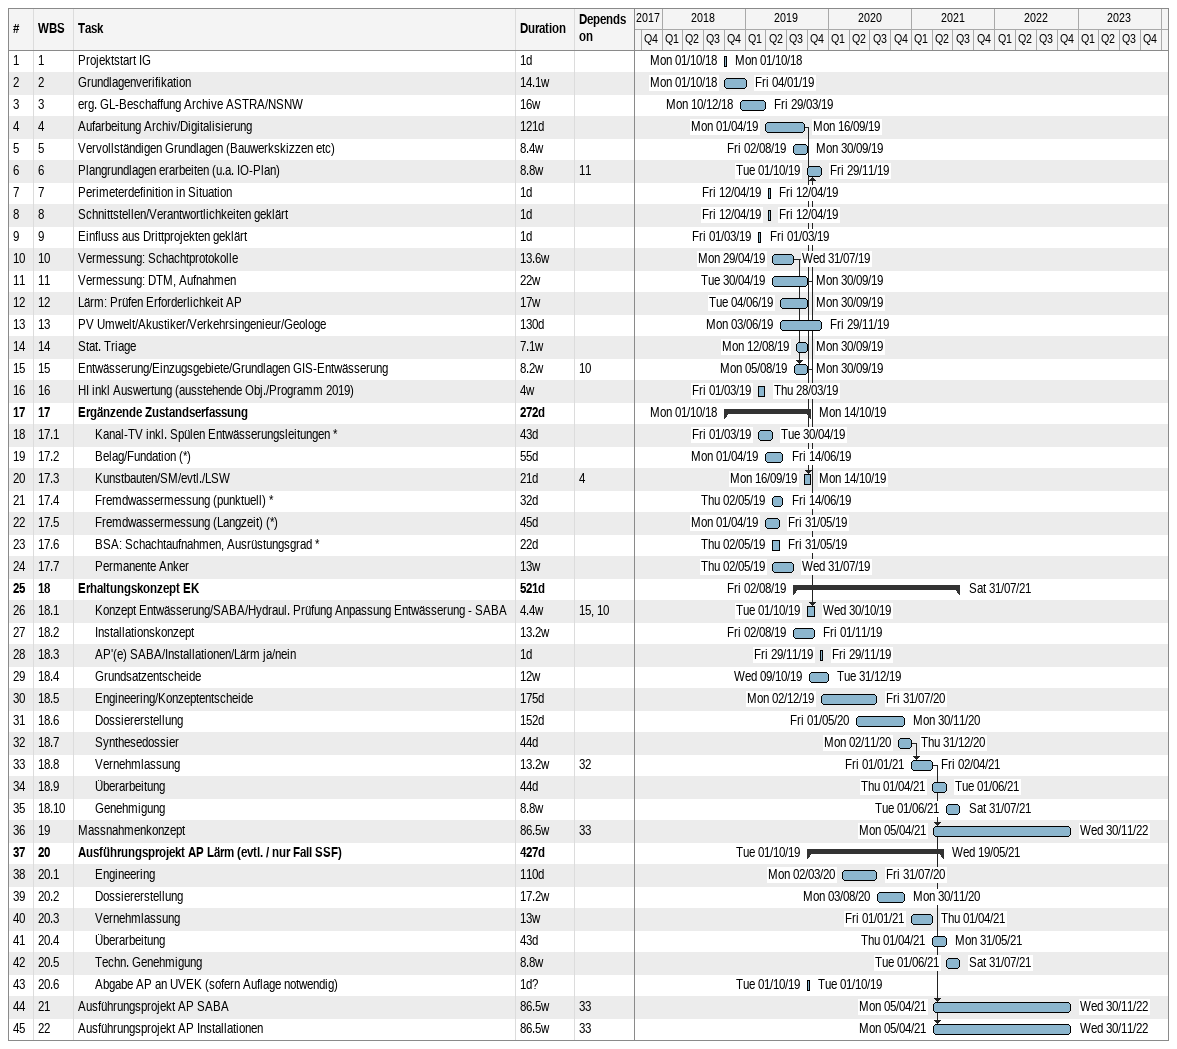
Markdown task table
| ID | WBS | Task | Duration | Start | Finish | Predecessors |
|---|---|---|---|---|---|---|
| 1 | 1 | Projektstart IG | 1d | 2018-10-01 | 2018-10-01 |  |
| 2 | 2 | Grundlagenverifikation | 14.1w | 2018-10-01 | 2019-01-04 |  |
| 3 | 3 | erg. GL-Beschaffung Archive ASTRA/NSNW | 16w | 2018-12-10 | 2019-03-29 |  |
| 4 | 4 | Aufarbeitung Archiv/Digitalisierung | 121d | 2019-04-01 | 2019-09-16 |  |
| 5 | 5 | Vervollständigen Grundlagen (Bauwerkskizzen etc) | 8.4w | 2019-08-02 | 2019-09-30 |  |
| 6 | 6 | Plangrundlagen erarbeiten (u.a. IO-Plan) | 8.8w | 2019-10-01 | 2019-11-29 | 11 |
| 7 | 7 | Perimeterdefinition in Situation | 1d | 2019-04-12 | 2019-04-12 |  |
| 8 | 8 | Schnittstellen/Verantwortlichkeiten geklärt | 1d | 2019-04-12 | 2019-04-12 |  |
| 9 | 9 | Einfluss aus Drittprojekten geklärt | 1d | 2019-03-01 | 2019-03-01 |  |
| 10 | 10 | Vermessung: Schachtprotokolle | 13.6w | 2019-04-29 | 2019-07-31 |  |
| 11 | 11 | Vermessung: DTM, Aufnahmen | 22w | 2019-04-30 | 2019-09-30 |  |
| 12 | 12 | Lärm: Prüfen Erforderlichkeit AP | 17w | 2019-06-04 | 2019-09-30 |  |
| 13 | 13 | PV Umwelt/Akustiker/Verkehrsingenieur/Geologe | 130d | 2019-06-03 | 2019-11-29 |  |
| 14 | 14 | Stat. Triage | 7.1w | 2019-08-12 | 2019-09-30 |  |
| 15 | 15 | Entwässerung/Einzugsgebiete/Grundlagen GIS-Entwässerung | 8.2w | 2019-08-05 | 2019-09-30 | 10 |
| 16 | 16 | HI inkl Auswertung (ausstehende Obj./Programm 2019) | 4w | 2019-03-01 | 2019-03-28 |  |
| 17 | 17 | **Ergänzende Zustandserfassung** | 272d | 2018-10-01 | 2019-10-14 |  |
| 18 | 17.1 | Kanal-TV inkl. Spülen Entwässerungsleitungen * | 43d | 2019-03-01 | 2019-04-30 |  |
| 19 | 17.2 | Belag/Fundation (*) | 55d | 2019-04-01 | 2019-06-14 |  |
| 20 | 17.3 | Kunstbauten/SM/evtl./LSW | 21d | 2019-09-16 | 2019-10-14 | 4 |
| 21 | 17.4 | Fremdwassermessung (punktuell) * | 32d | 2019-05-02 | 2019-06-14 |  |
| 22 | 17.5 | Fremdwassermessung (Langzeit) (*) | 45d | 2019-04-01 | 2019-05-31 |  |
| 23 | 17.6 | BSA: Schachtaufnahmen, Ausrüstungsgrad * | 22d | 2019-05-02 | 2019-05-31 |  |
| 24 | 17.7 | Permanente Anker | 13w | 2019-05-02 | 2019-07-31 |  |
| 25 | 18 | **Erhaltungskonzept EK** | 521d | 2019-08-02 | 2021-07-31 |  |
| 26 | 18.1 | Konzept Entwässerung/SABA/Hydraul. Prüfung Anpassung Entwässerung - SABA | 4.4w | 2019-10-01 | 2019-10-30 | 15, 10 |
| 27 | 18.2 | Installationskonzept | 13.2w | 2019-08-02 | 2019-11-01 |  |
| 28 | 18.3 | AP'(e) SABA/Installationen/Lärm ja/nein | 1d | 2019-11-29 | 2019-11-29 |  |
| 29 | 18.4 | Grundsatzentscheide | 12w | 2019-10-09 | 2019-12-31 |  |
| 30 | 18.5 | Engineering/Konzeptentscheide | 175d | 2019-12-02 | 2020-07-31 |  |
| 31 | 18.6 | Dossiererstellung | 152d | 2020-05-01 | 2020-11-30 |  |
| 32 | 18.7 | Synthesedossier | 44d | 2020-11-02 | 2020-12-31 |  |
| 33 | 18.8 | Vernehmlassung | 13.2w | 2021-01-01 | 2021-04-02 | 32 |
| 34 | 18.9 | Überarbeitung | 44d | 2021-04-01 | 2021-06-01 |  |
| 35 | 18.10 | Genehmigung | 8.8w | 2021-06-01 | 2021-07-31 |  |
| 36 | 19 | Massnahmenkonzept | 86.5w | 2021-04-05 | 2022-11-30 | 33 |
| 37 | 20 | **Ausführungsprojekt AP Lärm (evtl. / nur Fall SSF)** | 427d | 2019-10-01 | 2021-05-19 |  |
| 38 | 20.1 | Engineering | 110d | 2020-03-02 | 2020-07-31 |  |
| 39 | 20.2 | Dossiererstellung | 17.2w | 2020-08-03 | 2020-11-30 |  |
| 40 | 20.3 | Vernehmlassung | 13w | 2021-01-01 | 2021-04-01 |  |
| 41 | 20.4 | Überarbeitung | 43d | 2021-04-01 | 2021-05-31 |  |
| 42 | 20.5 | Techn. Genehmigung | 8.8w | 2021-06-01 | 2021-07-31 |  |
| 43 | 20.6 | Abgabe AP an UVEK (sofern Auflage notwendig) | 1d? | 2019-10-01 | 2019-10-01 |  |
| 44 | 21 | Ausführungsprojekt AP SABA | 86.5w | 2021-04-05 | 2022-11-30 | 33 |
| 45 | 22 | Ausführungsprojekt AP Installationen | 86.5w | 2021-04-05 | 2022-11-30 | 33 |
